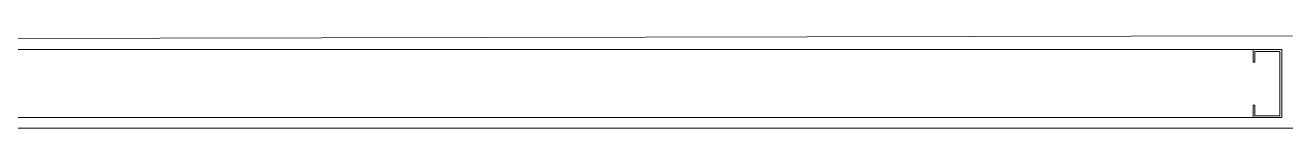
# Model space of a CAD drawing. Header units: inches. Extents: x 54 to 199, y 70 to 109.
# Drawn here: x 145.182 to 146.592, y 75.809 to 75.913 of the extents above; entities that cross this region are included whole.
import ezdxf
from ezdxf.enums import TextEntityAlignment as Align

# ---------------------------------------------------------------- set-up
doc = ezdxf.new("R2010")
doc.units = ezdxf.units.IN
doc.header["$MEASUREMENT"] = 0
doc.layers.add('21212-FC-A-XREF-GROUND FLOOR PLAN-REV-31-10-12$0$Channels-EEE', color=252, linetype='Continuous', lineweight=5)
doc.layers.add('21212-FC-A-XREF-GROUND FLOOR PLAN-REV-31-10-12$0$GB-Wall-Cladding-EEE', color=1, linetype='Continuous', lineweight=15)
doc.layers.add('GOLDCLADDING', color=7, linetype='Continuous', true_color=0xffc20a)
doc.styles.add('ROMANS', font='romans.shx')

# ---------------------------------------------------------------- blocks, each defined once
blk = doc.blocks.new('GRWRFHRH')
at = {"layer": '21212-FC-A-XREF-GROUND FLOOR PLAN-REV-31-10-12$0$Channels-EEE', "color": 252}
for p, q in [((6.5775, 3.214), (6.5775, 3.228)), ((6.5775, 3.228), (6.6095, 3.228)), ((6.6075, 3.226), (6.5795, 3.226)), ((6.5795, 3.226), (6.5795, 3.214)), ((6.6075, 3.154), (6.6075, 3.226)), ((6.6095, 3.228), (6.6095, 3.152)), ((6.5795, 3.214), (6.5775, 3.214)), ((6.5775, 3.152), (6.5775, 3.166)), ((6.5775, 3.166), (6.5795, 3.166)), ((6.5795, 3.166), (6.5795, 3.154)), ((6.6095, 3.152), (6.5775, 3.152)), ((6.5795, 3.154), (6.6075, 3.154))]:
    blk.add_line(p, q, dxfattribs=at)
at = {"layer": '21212-FC-A-XREF-GROUND FLOOR PLAN-REV-31-10-12$0$GB-Wall-Cladding-EEE', "color": 252, "ltscale": 3}
for p, q in [((4.1312, 3.2383), (6.6217, 3.2435)), ((4.1752, 3.228), (6.5775, 3.228)), ((4.1916, 3.152), (6.5775, 3.152)), ((4.1376, 3.14), (6.6229, 3.14))]:
    blk.add_line(p, q, dxfattribs=at)
at = {"color": 252, "style": 'ROMANS'}
for p in [(-5.1176, 7.4592, 0), (3.1653, 4.7064, 0), (-5.1176, 4.6287, 0)]:
    blk.add_attdef('ELEV', text='', height=0.1035, dxfattribs=at).set_placement(p, align=Align.BOTTOM_LEFT)
for p in [(-5.1176, 7.3903, 0), (3.1653, 4.6376, 0), (-5.1176, 4.5599, 0)]:
    blk.add_attdef('LEVEL', text='', height=0.1035, dxfattribs=at).set_placement(p, align=Align.TOP_LEFT)

msp = doc.modelspace()

# ---------------------------------------------------------------- block references
at = {"layer": 'GOLDCLADDING'}
msp.add_blockref('GRWRFHRH', (139.9781, 72.6693, 0), dxfattribs=at)

doc.saveas('drawing.dxf')
